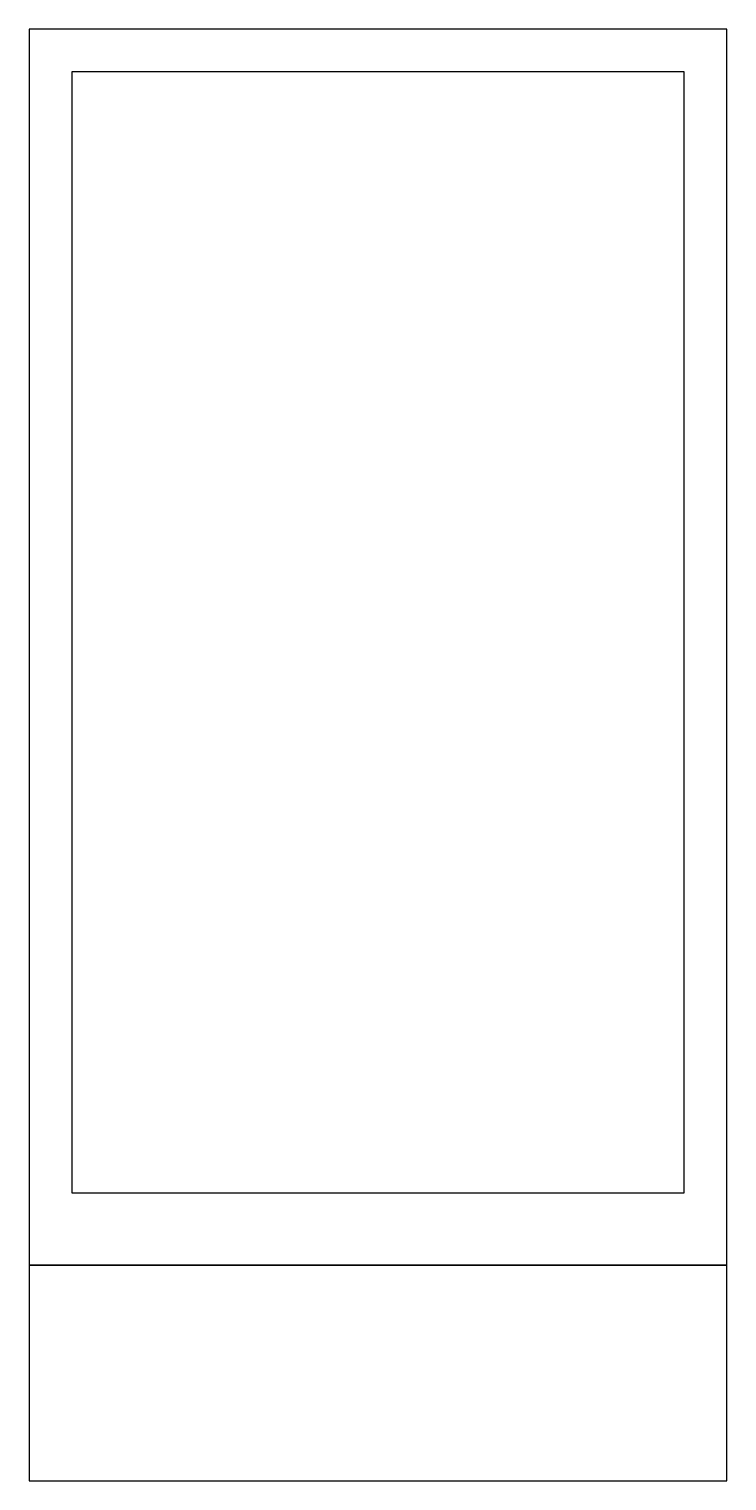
# Model space of a CAD drawing. Header units: millimetres. Extents: x 0 to 60, y -47 to 78.
import ezdxf

# ---------------------------------------------------------------- set-up
doc = ezdxf.new("R2010")
doc.units = ezdxf.units.MM
doc.layers.get('0').update_dxf_attribs({"linetype": 'CONTINUOUS'})

msp = doc.modelspace()

# ---------------------------------------------------------------- linework, layer by layer
for points in [[(-0.2, -28.77), (60.2, -28.77), (60.2, 78.19), (-0.2, 78.19)], [(3.5, -22.51), (56.5, -22.51), (56.5, 74.49), (3.5, 74.49)], [(-0.2, -47.45), (60.2, -47.45), (60.2, -28.77), (-0.2, -28.77)]]:
    msp.add_lwpolyline(points, close=True)

doc.saveas('drawing.dxf')
